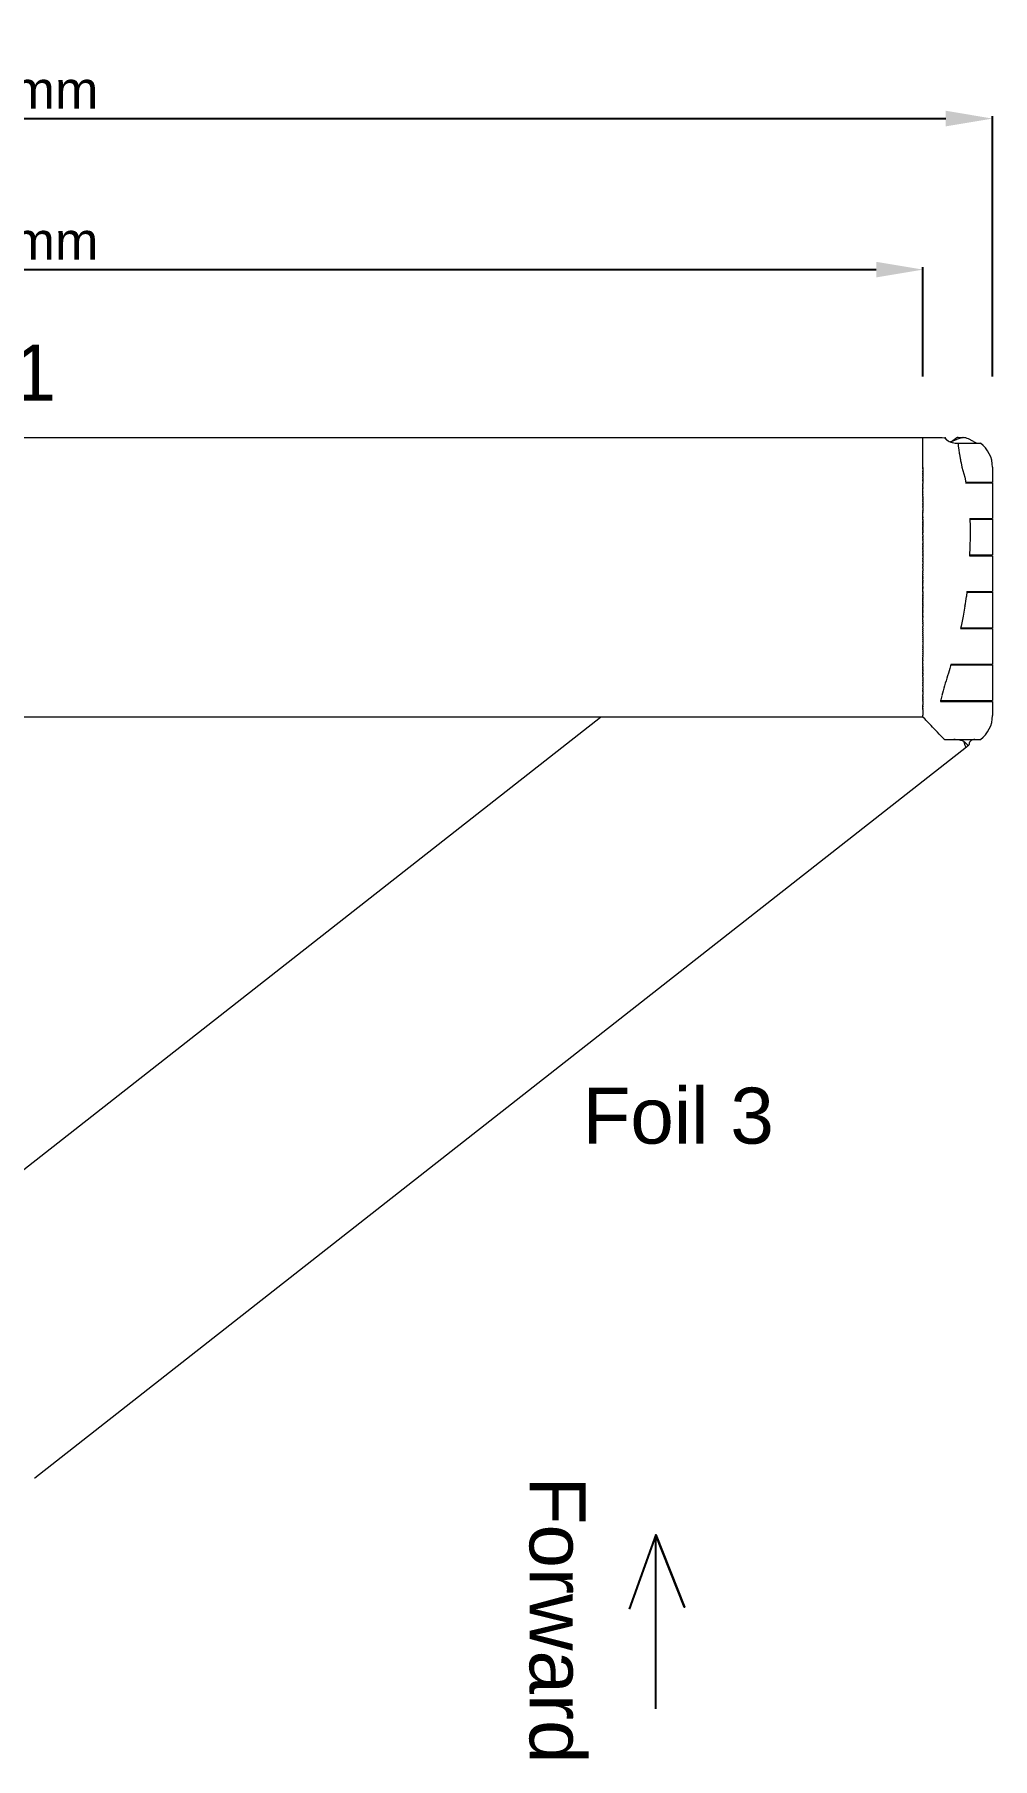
# Model space of a CAD drawing. Header units: millimetres. Extents: x 6152 to 28526, y 1087 to 12861.
# Drawn here: x 10434 to 10947, y 10401 to 11324 of the extents above; entities that cross this region are included whole.
import ezdxf

# ---------------------------------------------------------------- set-up
doc = ezdxf.new("R2010")
doc.units = ezdxf.units.MM
doc.header["$LTSCALE"] = 0.05
doc.layers.add('Cotation', color=8, linetype='Continuous', lineweight=9)
doc.layers.add('OF1', color=7, linetype='Continuous', lineweight=15)
doc.layers.add('Text', color=8, linetype='Continuous')
doc.styles.get("Standard").update_dxf_attribs({"font": 'arial.ttf'})
doc.dimstyles.new('ISO-25', dxfattribs={"dimtxt": 2.5, "dimasz": 2.5, "dimexe": 1.25, "dimexo": 0.625, "dimtad": 1, "dimtxsty": 'Standard', "dimcen": 2.5, "dimadec": 0, "dimazin": 0, "dimtfac": 1, "dimtmove": 0, "dimatfit": 3, "dimfxl": 1, "dimarcsym": 0})

# ---------------------------------------------------------------- blocks, each defined once
blk = doc.blocks.new('*D3')
at = {"layer": 'Cotation', "color": 0, "lineweight": -2, "transparency": 16777216}
for p, q in [((9909.99, 11141.07), (9909.99, 11199.59)), ((9934.99, 11198.34), (10884.57, 11198.34)), ((10909.57, 11141.07), (10909.57, 11199.59))]:
    blk.add_line(p, q, dxfattribs=at)
at = {"layer": 'Cotation', "color": 0, "transparency": 16777216}
for points in [[(9934.99, 11202.5), (9934.99, 11194.17), (9909.99, 11198.34)], [(10884.57, 11202.5), (10884.57, 11194.17), (10909.57, 11198.34)]]:
    blk.add_solid(points, dxfattribs=at)
at = {"layer": 'Defpoints', "color": 0, "transparency": 16777216}
for p in [(10909.57, 11198.34), (9909.99, 11140.44), (10909.57, 11140.44)]:
    blk.add_point(p, dxfattribs=at)
at = {"layer": 'Cotation', "color": 0, "transparency": 16777216, "insert": (10409.78, 11213.55), "char_height": 20, "attachment_point": 5}
blk.add_mtext('1000 mm', dxfattribs=at)
blk = doc.blocks.new('*D4')
at = {"layer": 'Cotation', "color": 0, "lineweight": -2, "transparency": 16777216}
for p, q in [((9872.71, 11141.07), (9872.71, 11280.5)), ((9897.71, 11279.25), (10921.84, 11279.25)), ((10946.84, 11141.07), (10946.84, 11280.5))]:
    blk.add_line(p, q, dxfattribs=at)
at = {"layer": 'Cotation', "color": 0, "transparency": 16777216}
for points in [[(9897.71, 11283.42), (9897.71, 11275.08), (9872.71, 11279.25)], [(10921.84, 11283.42), (10921.84, 11275.08), (10946.84, 11279.25)]]:
    blk.add_solid(points, dxfattribs=at)
at = {"layer": 'Defpoints', "color": 0, "transparency": 16777216}
for p in [(10946.84, 11279.25), (9872.71, 11140.44), (10946.84, 11140.44)]:
    blk.add_point(p, dxfattribs=at)
at = {"layer": 'Cotation', "color": 0, "transparency": 16777216, "insert": (10409.78, 11294.46), "char_height": 20, "attachment_point": 5}
blk.add_mtext('1074 mm', dxfattribs=at)

msp = doc.modelspace()

# ---------------------------------------------------------------- linework, layer by layer
at = {"layer": 'OF1'}
for p, q in [((9909.99, 11108.48), (10909.57, 11108.48)), ((10909.57, 11108.47), (10909.57, 11108.48)), ((10909.57, 11108.46), (10909.57, 11108.47)), ((10909.57, 11108.44), (10909.57, 11108.46)), ((10909.57, 11108.42), (10909.57, 11108.44)), ((10909.57, 11108.44), (10909.57, 11108.44)), ((10909.57, 11108.41), (10909.57, 11108.42)), ((10909.57, 11108.42), (10909.57, 11108.42)), ((10909.57, 11108.4), (10909.57, 11108.41)), ((10909.57, 11108.35), (10909.57, 11108.4)), ((10909.57, 11108.33), (10909.57, 11108.35)), ((10909.57, 11108.35), (10909.57, 11108.35)), ((10909.57, 11108.33), (10909.57, 11108.33)), ((10909.57, 11108.3), (10909.57, 11108.33)), ((10909.57, 11108.3), (10909.57, 11108.3)), ((10909.57, 11108.26), (10909.57, 11108.3)), ((10909.57, 11108.23), (10909.57, 11108.26)), ((10909.57, 11108.2), (10909.57, 11108.23)), ((10909.57, 11108.19), (10909.57, 11108.2)), ((10909.57, 11108.17), (10909.57, 11108.19)), ((10909.57, 11108.12), (10909.57, 11108.17)), ((10909.57, 11107.95), (10909.57, 11108.12)), ((10909.57, 11108.12), (10909.57, 11108.12)), ((10909.57, 11107.94), (10909.57, 11107.95)), ((10909.57, 11107.88), (10909.57, 11107.94)), ((10909.57, 11107.81), (10909.57, 11107.88)), ((10909.57, 11107.79), (10909.57, 11107.81)), ((10909.57, 11107.74), (10909.57, 11107.79)), ((10909.57, 11107.67), (10909.57, 11107.74)), ((10909.57, 11107.62), (10909.57, 11107.67)), ((10909.57, 11107.6), (10909.57, 11107.62)), ((10909.57, 11107.57), (10909.57, 11107.6)), ((10909.57, 11107.56), (10909.57, 11107.57)), ((10909.57, 11107.42), (10909.57, 11107.56)), ((10909.57, 11106.96), (10909.57, 11107.42)), ((10909.57, 11106.89), (10909.57, 11106.96)), ((10909.57, 11106.82), (10909.57, 11106.89)), ((10909.57, 11106.78), (10909.57, 11106.82)), ((10909.57, 11106.67), (10909.57, 11106.78)), ((10909.57, 11106.64), (10909.57, 11106.67)), ((10909.57, 11106.61), (10909.57, 11106.64)), ((10909.57, 11106.58), (10909.57, 11106.61)), ((10909.57, 11106.49), (10909.57, 11106.58)), ((10909.57, 11106.4), (10909.57, 11106.49)), ((10909.57, 11106.34), (10909.57, 11106.4)), ((10909.57, 11106.32), (10909.57, 11106.34)), ((10909.57, 11106.23), (10909.57, 11106.32)), ((10909.57, 11106.14), (10909.57, 11106.23)), ((10909.57, 11106.06), (10909.57, 11106.14)), ((10909.57, 11106.05), (10909.57, 11106.06)), ((10909.57, 11105.97), (10909.57, 11106.05)), ((10909.57, 11105.88), (10909.57, 11105.97)), ((10909.57, 11105.79), (10909.57, 11105.88)), ((10909.57, 11105.78), (10909.57, 11105.79)), ((10909.57, 11105.61), (10909.57, 11105.78)), ((10909.57, 11105.42), (10909.57, 11105.61)), ((10909.57, 11105.33), (10909.57, 11105.42)), ((10909.57, 11105.31), (10909.57, 11105.33)), ((10909.57, 11105.04), (10909.57, 11105.31)), ((10909.57, 11104.9), (10909.57, 11105.04)), ((10909.57, 11104.86), (10909.57, 11104.9)), ((10909.57, 11104.75), (10909.57, 11104.86)), ((10909.57, 11104.7), (10909.57, 11104.75)), ((10909.57, 11104.62), (10909.57, 11104.7)), ((10909.57, 11104.57), (10909.57, 11104.62)), ((10909.57, 11104.49), (10909.57, 11104.57)), ((10909.57, 11104.3), (10909.57, 11104.49)), ((10909.57, 11104.24), (10909.57, 11104.3)), ((10909.57, 11104.15), (10909.57, 11104.24)), ((10909.57, 11104.1), (10909.57, 11104.15)), ((10909.57, 11104), (10909.57, 11104.1)), ((10909.57, 11103.94), (10909.57, 11104)), ((10909.57, 11103.85), (10909.57, 11103.94)), ((10909.57, 11103.78), (10909.57, 11103.85)), ((10909.57, 11103.69), (10909.57, 11103.78)), ((10909.57, 11103.63), (10909.57, 11103.69)), ((10909.57, 11103.53), (10909.57, 11103.63)), ((10909.57, 11103.48), (10909.57, 11103.53)), ((10909.57, 11103.31), (10909.57, 11103.48)), ((10909.57, 11103.23), (10909.57, 11103.31)), ((10909.57, 11103.08), (10909.57, 11103.23)), ((10909.57, 11103.03), (10909.57, 11103.08)), ((10909.57, 11102.82), (10909.57, 11103.03)), ((10909.57, 11102.8), (10909.57, 11102.82)), ((10909.57, 11102.6), (10909.57, 11102.8)), ((10909.57, 11102.53), (10909.57, 11102.6)), ((10909.57, 11102.07), (10909.57, 11102.53)), ((10909.57, 11102.07), (10909.57, 11102.07)), ((10909.57, 11101.79), (10909.57, 11102.07)), ((10909.57, 11101.61), (10909.57, 11101.79)), ((10909.57, 11101.47), (10909.57, 11101.61)), ((10909.57, 11101.24), (10909.57, 11101.47)), ((10909.57, 11101.14), (10909.57, 11101.24)), ((10909.57, 11100.87), (10909.57, 11101.14)), ((10909.57, 11100.79), (10909.57, 11100.87)), ((10909.57, 11100.51), (10909.57, 11100.79)), ((10909.57, 11100.79), (10909.57, 11100.79)), ((10909.57, 11100.41), (10909.57, 11100.51)), ((10909.57, 11100.15), (10909.57, 11100.41)), ((10922.09, 11107.57), (10921.58, 11108.15)), ((10925.03, 11106.28), (10924.4, 11106.02)), ((10924.95, 11106.25), (10926.95, 11107.82)), ((10925.66, 11106.56), (10925.76, 11106.66)), ((10925.76, 11106.66), (10927.5, 11107.31)), ((10925.76, 11106.66), (10925.8, 11106.71)), ((10925.8, 11106.71), (10925.9, 11106.81)), ((10925.9, 11106.81), (10925.94, 11106.85)), ((10927.5, 11107.32), (10926.29, 11106.82)), ((10926.54, 11107.46), (10926.62, 11107.53)), ((10926.62, 11107.53), (10926.62, 11107.53)), ((10928.32, 11108.47), (10928.33, 11108.47)), ((10928.38, 11105.35), (10928.38, 11105.26)), ((10928.38, 11105.35), (10940.34, 11105.35)), ((10928.5, 11103.69), (10928.74, 11101.75)), ((10928.6, 11108.48), (10931.37, 11108.33)), ((10936.6, 11106.25), (10935.31, 11106.95)), ((10909.57, 11100.06), (10909.57, 11100.15)), ((10909.57, 11099.47), (10909.57, 11100.06)), ((10909.57, 11099.34), (10909.57, 11099.47)), ((10909.57, 11099.31), (10909.57, 11099.34)), ((10909.57, 11098.98), (10909.57, 11099.31)), ((10909.57, 11098.87), (10909.57, 11098.98)), ((10909.57, 11098.63), (10909.57, 11098.87)), ((10909.57, 11098.52), (10909.57, 11098.63)), ((10909.57, 11098.17), (10909.57, 11098.52)), ((10909.57, 11098.14), (10909.57, 11098.17)), ((10909.57, 11098.13), (10909.57, 11098.14)), ((10909.57, 11097.76), (10909.57, 11098.13)), ((10909.57, 11097.66), (10909.57, 11097.76)), ((10909.57, 11097.34), (10909.57, 11097.66)), ((10909.57, 11097.23), (10909.57, 11097.34)), ((10909.57, 11096.99), (10909.57, 11097.23)), ((10909.57, 11096.81), (10909.57, 11096.99)), ((10909.57, 11096.76), (10909.57, 11096.81)), ((10909.57, 11096.4), (10909.57, 11096.76)), ((10909.57, 11096.34), (10909.57, 11096.4)), ((10909.57, 11096.01), (10909.57, 11096.34)), ((10909.57, 11095.92), (10909.57, 11096.01)), ((10909.57, 11095.4), (10909.57, 11095.92)), ((10909.57, 11095.37), (10909.57, 11095.4)), ((10909.57, 11095.34), (10909.57, 11095.37)), ((10909.57, 11095.01), (10909.57, 11095.34)), ((10909.57, 11094.99), (10909.57, 11095.01)), ((10909.57, 11094.7), (10909.57, 11094.99)), ((10909.57, 11094.65), (10909.57, 11094.7)), ((10909.57, 11094.35), (10909.57, 11094.65)), ((10909.57, 11094.28), (10909.57, 11094.35)), ((10909.57, 11093.94), (10909.57, 11094.28)), ((10909.57, 11093.91), (10909.57, 11093.94)), ((10909.57, 11093.94), (10909.57, 11093.94)), ((10909.57, 11093.71), (10909.57, 11093.91)), ((10909.57, 11093.6), (10909.57, 11093.71)), ((10909.57, 11093.42), (10909.57, 11093.6)), ((10909.57, 11093.33), (10909.57, 11093.42)), ((10909.57, 11093.1), (10909.57, 11093.33)), ((10909.57, 11092.48), (10909.57, 11093.1)), ((10909.57, 11092.39), (10909.57, 11092.48)), ((10909.57, 11092.39), (10909.57, 11092.17)), ((10909.57, 11092.02), (10909.57, 11092.17)), ((10909.57, 11092.02), (10909.57, 11091.84)), ((10909.57, 11091.69), (10909.57, 11091.84)), ((10909.57, 11091.69), (10909.57, 11091.5)), ((10909.57, 11091.37), (10909.57, 11091.5)), ((10909.57, 11091.37), (10909.57, 11091.15)), ((10909.57, 11091.09), (10909.57, 11091.15)), ((10909.57, 11091.09), (10909.57, 11090.79)), ((10929.09, 11099.52), (10929.51, 11097.14)), ((10929.99, 11094.75), (10930.5, 11092.48)), ((10930.5, 11092.48), (10932, 11087.16)), ((10946.84, 11092.48), (10946.84, 11084.48)), ((10909.57, 11090.75), (10909.57, 11090.79)), ((10909.57, 11090.75), (10909.57, 11090.53)), ((10909.57, 11090.41), (10909.57, 11090.53)), ((10909.57, 11090.41), (10909.57, 11090.12)), ((10909.57, 11090.07), (10909.57, 11090.12)), ((10909.57, 11090.07), (10909.57, 11089.75)), ((10909.57, 11089.72), (10909.57, 11089.75)), ((10909.57, 11089.72), (10909.57, 11089.5)), ((10909.57, 11089.38), (10909.57, 11089.5)), ((10909.57, 11089.38), (10909.57, 11089.13)), ((10909.57, 11089.03), (10909.57, 11089.13)), ((10909.57, 11089.03), (10909.57, 11088.73)), ((10909.57, 11088.64), (10909.57, 11088.73)), ((10909.57, 11088.64), (10909.57, 11088.47)), ((10909.57, 11088.33), (10909.57, 11088.47)), ((10909.57, 11088.33), (10909.57, 11088.15)), ((10909.57, 11087.98), (10909.57, 11088.15)), ((10909.57, 11087.98), (10909.57, 11087.68)), ((10909.57, 11087.61), (10909.57, 11087.68)), ((10909.57, 11087.61), (10909.57, 11087.4)), ((10909.57, 11087.23), (10909.57, 11087.4)), ((10909.57, 11087.23), (10909.57, 11087.16)), ((10909.57, 11086.93), (10909.57, 11087.16)), ((10909.57, 11086.93), (10909.57, 11086.76)), ((10909.57, 11086.58), (10909.57, 11086.76)), ((10909.57, 11086.58), (10909.57, 11086.35)), ((10909.57, 11086.22), (10909.57, 11086.35)), ((10909.57, 11086.22), (10909.57, 11085.98)), ((10909.57, 11085.79), (10909.57, 11085.98)), ((10909.57, 11085.79), (10909.57, 11085.62)), ((10909.57, 11085.35), (10909.57, 11085.62)), ((10909.57, 11085.35), (10909.57, 11085.24)), ((10909.57, 11085.04), (10909.57, 11085.24)), ((10909.57, 11085.04), (10909.57, 11084.82)), ((10909.57, 11084.8), (10909.57, 11084.82)), ((10909.57, 11084.8), (10909.57, 11084.47)), ((10909.57, 11084.45), (10909.57, 11084.47)), ((10909.57, 11084.45), (10909.57, 11084.08)), ((10909.57, 11084.08), (10909.57, 11083.85)), ((10909.57, 11083.61), (10909.57, 11083.85)), ((10909.57, 11083.61), (10909.57, 11083.55)), ((10909.57, 11083.01), (10909.57, 11083.55)), ((10909.57, 11083.01), (10909.57, 11082.85)), ((10909.57, 11082.6), (10909.57, 11082.85)), ((10909.57, 11082.6), (10909.57, 11082.47)), ((10909.57, 11081.94), (10909.57, 11082.47)), ((10909.57, 11081.94), (10909.57, 11081.84)), ((10909.57, 11081.84), (10909.57, 11081.71)), ((10932, 11087.16), (10932.58, 11084.08)), ((10932.39, 11084.48), (10946.84, 11084.48)), ((10932.42, 11084.08), (10932.58, 11084.08)), ((10932.58, 11084.08), (10946.84, 11084.08)), ((10936.19, 11084.48), (10936.19, 11084.08)), ((10945.27, 11084.08), (10945.26, 11084.48)), ((10946.84, 11084.08), (10946.84, 11064.98)), ((10909.57, 11081.18), (10909.57, 11081.71)), ((10909.57, 11081.18), (10909.57, 11081.06)), ((10909.57, 11080.51), (10909.57, 11081.06)), ((10909.57, 11080.51), (10909.57, 11080.51)), ((10909.57, 11079.87), (10909.57, 11080.51)), ((10909.57, 11079.87), (10909.57, 11079.85)), ((10909.57, 11079.24), (10909.57, 11079.85)), ((10909.57, 11079.24), (10909.57, 11079.16)), ((10909.57, 11078.67), (10909.57, 11079.16)), ((10909.57, 11078.67), (10909.57, 11078.52)), ((10909.57, 11077.94), (10909.57, 11078.52)), ((10909.57, 11077.94), (10909.57, 11077.69)), ((10909.57, 11077.19), (10909.57, 11077.69)), ((10909.57, 11077.19), (10909.57, 11077.17)), ((10909.57, 11076.76), (10909.57, 11077.17)), ((10909.57, 11076.76), (10909.57, 11076.52)), ((10909.57, 11076.52), (10909.57, 11076.31)), ((10909.57, 11076.11), (10909.57, 11076.31)), ((10909.57, 11076.11), (10909.57, 11075.62)), ((10909.57, 11075.38), (10909.57, 11075.62)), ((10909.57, 11075.38), (10909.57, 11075.1)), ((10909.57, 11074.61), (10909.57, 11075.1)), ((10909.57, 11074.61), (10909.57, 11074.13)), ((10909.57, 11073.92), (10909.57, 11074.13)), ((10909.57, 11073.92), (10909.57, 11073.19)), ((10909.57, 11073.11), (10909.57, 11073.19)), ((10909.57, 11073.11), (10909.57, 11072.53)), ((10909.57, 11072.28), (10909.57, 11072.53)), ((10909.57, 11072.28), (10909.57, 11071.86)), ((10909.57, 11071.63), (10909.57, 11071.86)), ((10909.57, 11071.63), (10909.57, 11071.2)), ((10909.57, 11070.98), (10909.57, 11071.2)), ((10909.57, 11070.98), (10909.57, 11069.55)), ((10909.57, 11069.37), (10909.57, 11069.55)), ((10909.57, 11069.37), (10909.57, 11068.79)), ((10909.57, 11068.64), (10909.57, 11068.79)), ((10909.57, 11068.64), (10909.57, 11068.54)), ((10909.57, 11068.15), (10909.57, 11068.54)), ((10909.57, 11068.15), (10909.57, 11068.01)), ((10909.57, 11067.52), (10909.57, 11068.01)), ((10909.57, 11067.52), (10909.57, 11067.49)), ((10909.57, 11067.06), (10909.57, 11067.49)), ((10909.57, 11067.06), (10909.57, 11066.9)), ((10909.57, 11066.49), (10909.57, 11066.9)), ((10909.57, 11066.49), (10909.57, 11066.41)), ((10909.57, 11065.96), (10909.57, 11066.41)), ((10909.57, 11065.96), (10909.57, 11065.88)), ((10909.57, 11065.88), (10909.57, 11065.77)), ((10909.57, 11065.48), (10909.57, 11065.77)), ((10909.57, 11065.48), (10909.57, 11065.36)), ((10909.57, 11065.07), (10909.57, 11065.36)), ((10909.57, 11065.07), (10909.57, 11064.98)), ((10909.57, 11064.98), (10909.57, 11064.94)), ((10909.57, 11064.62), (10909.57, 11064.94)), ((10909.57, 11064.62), (10909.57, 11064.51)), ((10909.57, 11064.05), (10909.57, 11064.51)), ((10909.57, 11064.05), (10909.57, 11063.58)), ((10909.57, 11063.45), (10909.57, 11063.58)), ((10909.57, 11063.45), (10909.57, 11063.12)), ((10934.64, 11064.98), (10946.84, 11064.98)), ((10934.64, 11064.98), (10934.8, 11060.56)), ((10934.66, 11064.58), (10946.84, 11064.58)), ((10936.19, 11064.98), (10936.19, 11064.58)), ((10945.29, 11064.58), (10945.3, 11064.98)), ((10946.84, 11064.58), (10946.84, 11045.48)), ((10909.57, 11062.96), (10909.57, 11063.12)), ((10909.57, 11062.96), (10909.57, 11062.63)), ((10909.57, 11062.45), (10909.57, 11062.63)), ((10909.57, 11062.45), (10909.57, 11062.19)), ((10909.57, 11061.99), (10909.57, 11062.19)), ((10909.57, 11061.99), (10909.57, 11061.74)), ((10909.57, 11061.54), (10909.57, 11061.74)), ((10909.57, 11061.54), (10909.57, 11061.27)), ((10909.57, 11061.09), (10909.57, 11061.27)), ((10909.57, 11061.09), (10909.57, 11060.73)), ((10909.57, 11060.6), (10909.57, 11060.73)), ((10909.57, 11060.6), (10909.57, 11060.56)), ((10909.57, 11060.56), (10909.57, 11060.43)), ((10909.57, 11060.06), (10909.57, 11060.43)), ((10909.57, 11060.06), (10909.57, 11059.86)), ((10909.57, 11059.51), (10909.57, 11059.86)), ((10909.57, 11059.51), (10909.57, 11059.38)), ((10909.57, 11058.98), (10909.57, 11059.38)), ((10909.57, 11058.98), (10909.57, 11058.81)), ((10909.57, 11058.57), (10909.57, 11058.81)), ((10909.57, 11058.57), (10909.57, 11058.3)), ((10909.57, 11058.03), (10909.57, 11058.3)), ((10909.57, 11058.03), (10909.57, 11057.77)), ((10909.57, 11057.5), (10909.57, 11057.77)), ((10909.57, 11057.5), (10909.57, 11057.26)), ((10909.57, 11056.86), (10909.57, 11057.26)), ((10909.57, 11056.86), (10909.57, 11056.72)), ((10909.57, 11056.22), (10909.57, 11056.72)), ((10909.57, 11056.22), (10909.57, 11055.53)), ((10909.57, 11055.4), (10909.57, 11055.53)), ((10909.57, 11055.4), (10909.57, 11055.24)), ((10909.57, 11055.24), (10909.57, 11054.97)), ((10909.57, 11054.71), (10909.57, 11054.97)), ((10909.57, 11054.71), (10909.57, 11054.24)), ((10909.57, 11053.99), (10909.57, 11054.24)), ((10934.82, 11055.24), (10934.73, 11049.92)), ((10934.8, 11060.56), (10934.82, 11055.24)), ((10909.57, 11053.99), (10909.57, 11053.51)), ((10909.57, 11053.27), (10909.57, 11053.51)), ((10909.57, 11053.27), (10909.57, 11052.57)), ((10909.57, 11052.46), (10909.57, 11052.57)), ((10909.57, 11052.46), (10909.57, 11051.84)), ((10909.57, 11051.62), (10909.57, 11051.84)), ((10909.57, 11051.62), (10909.57, 11051.21)), ((10909.57, 11050.9), (10909.57, 11051.21)), ((10909.57, 11050.9), (10909.57, 11050.46)), ((10909.57, 11050.17), (10909.57, 11050.46)), ((10909.57, 11050.17), (10909.57, 11049.92)), ((10909.57, 11049.92), (10909.57, 11049.78)), ((10909.57, 11049.52), (10909.57, 11049.78)), ((10909.57, 11049.52), (10909.57, 11049.07)), ((10909.57, 11048.83), (10909.57, 11049.07)), ((10909.57, 11048.83), (10909.57, 11048.34)), ((10909.57, 11048.14), (10909.57, 11048.34)), ((10909.57, 11048.14), (10909.57, 11047.48)), ((10909.57, 11047.26), (10909.57, 11047.48)), ((10909.57, 11047.26), (10909.57, 11046.79)), ((10909.57, 11046.37), (10909.57, 11046.79)), ((10909.57, 11046.37), (10909.57, 11046)), ((10909.57, 11045.68), (10909.57, 11046)), ((10909.57, 11045.68), (10909.57, 11045.27)), ((10909.57, 11045.09), (10909.57, 11045.27)), ((10909.57, 11045.09), (10909.57, 11045.08)), ((10909.57, 11045.08), (10909.57, 11044.6)), ((10934.73, 11049.92), (10934.56, 11045.08)), ((10934.56, 11045.08), (10946.84, 11045.08)), ((10934.57, 11045.48), (10946.84, 11045.48)), ((10936.19, 11045.48), (10936.19, 11045.08)), ((10946.84, 11045.08), (10946.84, 11025.98)), ((10909.57, 11044.6), (10909.57, 11043.75)), ((10909.57, 11043.44), (10909.57, 11043.75)), ((10909.57, 11043.44), (10909.57, 11042.95)), ((10909.57, 11042.57), (10909.57, 11042.95)), ((10909.57, 11042.57), (10909.57, 11042.16)), ((10909.57, 11041.94), (10909.57, 11042.16)), ((10909.57, 11041.94), (10909.57, 11041.36)), ((10909.57, 11041.25), (10909.57, 11041.36)), ((10909.57, 11041.25), (10909.57, 11040.56)), ((10909.57, 11040.15), (10909.57, 11040.56)), ((10909.57, 11040.15), (10909.57, 11039.77)), ((10909.57, 11039.48), (10909.57, 11039.77)), ((10909.57, 11039.48), (10909.57, 11039.28)), ((10909.57, 11039.28), (10909.57, 11038.97)), ((10909.57, 11038.18), (10909.57, 11038.97)), ((10909.57, 11038.18), (10909.57, 11037.07)), ((10909.57, 11036.42), (10909.57, 11037.07)), ((10909.57, 11036.42), (10909.57, 11036.02)), ((10909.57, 11035.14), (10909.57, 11036.02)), ((10909.57, 11035.14), (10909.57, 11034.86)), ((10909.57, 11034.03), (10909.57, 11034.86)), ((10909.57, 11034.03), (10909.57, 11033.96)), ((10909.57, 11033.96), (10909.57, 11033.76)), ((10909.57, 11033.44), (10909.57, 11033.76)), ((10909.57, 11033.44), (10909.57, 11033.2)), ((10909.57, 11032.81), (10909.57, 11033.2)), ((10909.57, 11032.81), (10909.57, 11032.65)), ((10909.57, 11032.23), (10909.57, 11032.65)), ((10909.57, 11032.23), (10909.57, 11032.1)), ((10909.57, 11031.9), (10909.57, 11032.1)), ((10909.57, 11031.9), (10909.57, 11031.55)), ((10909.57, 11031.3), (10909.57, 11031.55)), ((10909.57, 11031.3), (10909.57, 11031.03)), ((10909.57, 11030.76), (10909.57, 11031.03)), ((10909.57, 11030.76), (10909.57, 11030.5)), ((10909.57, 11030.1), (10909.57, 11030.5)), ((10909.57, 11030.1), (10909.57, 11029.92)), ((10909.57, 11028.64), (10909.57, 11029.92)), ((10909.57, 11028.64), (10909.57, 11028.31)), ((10909.57, 11028.08), (10909.57, 11028.31)), ((10909.57, 11028.08), (10909.57, 11027.8)), ((10909.57, 11027.44), (10909.57, 11027.8)), ((10909.57, 11027.44), (10909.57, 11027.3)), ((10909.57, 11026.66), (10909.57, 11027.3)), ((10909.57, 11026.66), (10909.57, 11026.64)), ((10909.57, 11025.98), (10909.57, 11026.64)), ((10909.57, 11025.98), (10909.57, 11025.67)), ((10909.57, 11025.57), (10909.57, 11025.67)), ((10909.57, 11025.57), (10909.57, 11024.59)), ((10909.57, 11024.3), (10909.57, 11024.59)), ((10909.57, 11024.3), (10909.57, 11024.04)), ((10909.57, 11023.78), (10909.57, 11024.04)), ((10909.57, 11023.78), (10909.57, 11023.59)), ((10909.57, 11023.32), (10909.57, 11023.59)), ((10909.57, 11023.32), (10909.57, 11022.95)), ((10909.57, 11022.72), (10909.57, 11022.95)), ((10909.57, 11022.72), (10909.57, 11022.37)), ((10909.57, 11022.07), (10909.57, 11022.37)), ((10909.57, 11022.07), (10909.57, 11021.82)), ((10909.57, 11021.47), (10909.57, 11021.82)), ((10909.57, 11021.47), (10909.57, 11021.27)), ((10909.57, 11020.66), (10909.57, 11021.27)), ((10909.57, 11020.66), (10909.57, 11020.65)), ((10909.57, 11020), (10909.57, 11020.65)), ((10909.57, 11020), (10909.57, 11019.66)), ((10909.57, 11019.33), (10909.57, 11019.66)), ((10909.57, 11019.33), (10909.57, 11019.06)), ((10909.57, 11018.76), (10909.57, 11019.06)), ((10909.57, 11018.76), (10909.57, 11018.5)), ((10909.57, 11018.23), (10909.57, 11018.5)), ((10909.57, 11018.23), (10909.57, 11018)), ((10909.57, 11018), (10909.57, 11017.97)), ((10909.57, 11017.33), (10909.57, 11017.97)), ((10909.57, 11017.33), (10909.57, 11017.2)), ((10909.57, 11016.67), (10909.57, 11017.2)), ((10932.09, 11018), (10931.14, 11012.68)), ((10933.16, 11025.98), (10932.87, 11023.32)), ((10933.12, 11025.58), (10946.84, 11025.58)), ((10933.16, 11025.98), (10946.84, 11025.98)), ((10936.19, 11025.98), (10936.19, 11025.58)), ((10946.84, 11025.58), (10946.84, 11006.48)), ((10909.57, 11016.67), (10909.57, 11016.46)), ((10909.57, 11016), (10909.57, 11016.46)), ((10909.57, 11016), (10909.57, 11015.75)), ((10909.57, 11015.46), (10909.57, 11015.75)), ((10909.57, 11015.46), (10909.57, 11015.2)), ((10909.57, 11014.81), (10909.57, 11015.2)), ((10909.57, 11014.81), (10909.57, 11014.67)), ((10909.57, 11014.01), (10909.57, 11014.67)), ((10909.57, 11014.01), (10909.57, 11013.97)), ((10909.57, 11013.34), (10909.57, 11013.97)), ((10909.57, 11013.34), (10909.57, 11013.19)), ((10909.57, 11012.68), (10909.57, 11013.19)), ((10909.57, 11012.68), (10909.57, 11012.52)), ((10909.57, 11012.27), (10909.57, 11012.52)), ((10909.57, 11012.27), (10909.57, 11011.94)), ((10909.57, 11010.45), (10909.57, 11011.94)), ((10909.57, 11010.45), (10909.57, 11009.96)), ((10909.57, 11009.55), (10909.57, 11009.96)), ((10909.57, 11009.55), (10909.57, 11008.87)), ((10909.57, 11008.53), (10909.57, 11008.87)), ((10909.57, 11008.53), (10909.57, 11007.36)), ((10931.14, 11012.68), (10930.03, 11007.36)), ((10909.57, 11007.36), (10909.57, 11007.1)), ((10909.57, 11006.24), (10909.57, 11007.1)), ((10909.57, 11006.24), (10909.57, 11006.08)), ((10909.57, 11006.08), (10909.57, 11005.7)), ((10909.57, 11005.22), (10909.57, 11005.7)), ((10909.57, 11005.22), (10909.57, 11004.68)), ((10909.57, 11004.18), (10909.57, 11004.68)), ((10909.57, 11004.18), (10909.57, 11003.67)), ((10909.57, 11003.11), (10909.57, 11003.67)), ((10909.57, 11003.11), (10909.57, 11002.57)), ((10909.57, 11002.14), (10909.57, 11002.57)), ((10909.57, 11002.14), (10909.57, 11002.04)), ((10909.57, 11002.04), (10909.57, 11001.25)), ((10909.57, 11001.07), (10909.57, 11001.25)), ((10909.57, 11001.07), (10909.57, 11000.26)), ((10909.57, 11000.11), (10909.57, 11000.26)), ((10909.57, 11000.11), (10909.57, 10999.15)), ((10909.57, 10999), (10909.57, 10999.15)), ((10909.57, 10999), (10909.57, 10998.08)), ((10930.03, 11007.36), (10929.73, 11006.08)), ((10929.73, 11006.08), (10946.84, 11006.08)), ((10929.83, 11006.48), (10946.84, 11006.48)), ((10936.19, 11006.48), (10936.19, 11006.08)), ((10943.21, 11006.08), (10943.22, 11006.48)), ((10946.84, 11006.08), (10946.84, 10986.98)), ((10909.57, 10998.05), (10909.57, 10998.08)), ((10909.57, 10998.05), (10909.57, 10997.04)), ((10909.57, 10996.72), (10909.57, 10997.04)), ((10909.57, 10996.72), (10909.57, 10996.02)), ((10909.57, 10995.84), (10909.57, 10996.02)), ((10909.57, 10995.84), (10909.57, 10994.95)), ((10909.57, 10994.72), (10909.57, 10994.95)), ((10909.57, 10994.72), (10909.57, 10993.93)), ((10909.57, 10993.72), (10909.57, 10993.93)), ((10909.57, 10993.72), (10909.57, 10992.86)), ((10909.57, 10992.73), (10909.57, 10992.86)), ((10909.57, 10992.73), (10909.57, 10991.82)), ((10909.57, 10991.46), (10909.57, 10991.82)), ((10909.57, 10991.46), (10909.57, 10991.4)), ((10909.57, 10991.4), (10909.57, 10990.78)), ((10909.57, 10989.88), (10909.57, 10990.78)), ((10909.57, 10989.88), (10909.57, 10989.64)), ((10909.57, 10989.19), (10909.57, 10989.64)), ((10909.57, 10989.19), (10909.57, 10988.75)), ((10909.57, 10987.96), (10909.57, 10988.75)), ((10909.57, 10987.96), (10909.57, 10987.8)), ((10909.57, 10987.09), (10909.57, 10987.8)), ((10909.57, 10987.09), (10909.57, 10986.98)), ((10909.57, 10986.98), (10909.57, 10986.85)), ((10909.57, 10986.15), (10909.57, 10986.85)), ((10909.57, 10986.15), (10909.57, 10986.08)), ((10909.57, 10986.08), (10909.57, 10986.07)), ((10909.57, 10985.77), (10909.57, 10986.07)), ((10909.57, 10985.77), (10909.57, 10985.4)), ((10909.57, 10985.05), (10909.57, 10985.4)), ((10909.57, 10985.05), (10909.57, 10984.72)), ((10909.57, 10984.4), (10909.57, 10984.72)), ((10909.57, 10984.4), (10909.57, 10984.05)), ((10909.57, 10983.72), (10909.57, 10984.05)), ((10909.57, 10983.72), (10909.57, 10983.39)), ((10909.57, 10983.14), (10909.57, 10983.39)), ((10909.57, 10983.14), (10909.57, 10982.69)), ((10909.57, 10982.09), (10909.57, 10982.69)), ((10909.57, 10982.09), (10909.57, 10982.02)), ((10909.57, 10981.8), (10909.57, 10982.02)), ((10909.57, 10981.8), (10909.57, 10981.36)), ((10909.57, 10980.87), (10909.57, 10981.36)), ((10909.57, 10980.87), (10909.57, 10980.76)), ((10909.57, 10980.76), (10909.57, 10980.69)), ((10909.57, 10980.09), (10909.57, 10980.69)), ((10924.66, 10986.98), (10924.4, 10986.08)), ((10924.55, 10986.58), (10946.84, 10986.58)), ((10924.66, 10986.98), (10946.84, 10986.98)), ((10925.49, 10986.98), (10925.49, 10986.58)), ((10936.19, 10986.98), (10936.19, 10986.58)), ((10943.08, 10986.58), (10943.07, 10986.98)), ((10946.84, 10986.58), (10946.84, 10967.48)), ((10909.57, 10980.09), (10909.57, 10979.16)), ((10909.57, 10979.02), (10909.57, 10979.16)), ((10909.57, 10979.02), (10909.57, 10978.29)), ((10909.57, 10978.1), (10909.57, 10978.29)), ((10909.57, 10978.1), (10909.57, 10977.43)), ((10909.57, 10977.16), (10909.57, 10977.43)), ((10909.57, 10977.16), (10909.57, 10976.57)), ((10909.57, 10976.23), (10909.57, 10976.57)), ((10909.57, 10976.23), (10909.57, 10975.71)), ((10909.57, 10975.44), (10909.57, 10975.71)), ((10909.57, 10975.44), (10909.57, 10974.86)), ((10909.57, 10974.77), (10909.57, 10974.86)), ((10909.57, 10974.77), (10909.57, 10974)), ((10909.57, 10973.54), (10909.57, 10974)), ((10909.57, 10973.54), (10909.57, 10973.15)), ((10909.57, 10972.77), (10909.57, 10973.15)), ((10909.57, 10972.77), (10909.57, 10972.3)), ((10909.57, 10972.11), (10909.57, 10972.3)), ((10909.57, 10972.11), (10909.57, 10970.62)), ((10909.57, 10970.12), (10909.57, 10970.62)), ((10909.57, 10970.12), (10909.57, 10970.12)), ((10909.57, 10970.12), (10909.57, 10969.76)), ((10909.57, 10969.36), (10909.57, 10969.76)), ((10909.57, 10969.36), (10909.57, 10968.92)), ((10909.57, 10968.64), (10909.57, 10968.92)), ((10909.57, 10968.64), (10909.57, 10968.14)), ((10909.57, 10967.84), (10909.57, 10968.14)), ((10909.57, 10967.84), (10909.57, 10967.46)), ((10909.57, 10967.15), (10909.57, 10967.46)), ((10909.57, 10967.15), (10909.57, 10967.08)), ((10909.57, 10967.08), (10909.57, 10965.16)), ((10909.57, 10964.67), (10909.57, 10965.16)), ((10909.57, 10964.67), (10909.57, 10964.53)), ((10909.57, 10964.23), (10909.57, 10964.53)), ((10909.57, 10964.23), (10909.57, 10964.06)), ((10909.57, 10963.67), (10909.57, 10964.06)), ((10909.57, 10963.67), (10909.57, 10963.59)), ((10909.57, 10963.18), (10909.57, 10963.59)), ((10909.57, 10963.18), (10909.57, 10963.11)), ((10909.57, 10962.64), (10909.57, 10963.11)), ((10909.57, 10962.64), (10909.57, 10959.6)), ((10918.89, 10967.48), (10946.84, 10967.48)), ((10918.92, 10967.08), (10946.84, 10967.08)), ((10925.49, 10967.48), (10925.49, 10967.08)), ((10936.19, 10967.48), (10936.19, 10967.08)), ((10943.54, 10967.08), (10943.52, 10967.48)), ((10946.84, 10967.08), (10946.84, 10959.48)), ((10909.57, 10958.64), (9909.99, 10958.64)), ((10428.15, 10716.38), (10736.85, 10958.64)), ((10909.57, 10959.57), (10909.57, 10959.6)), ((10909.57, 10959.57), (10909.57, 10959.48)), ((10909.57, 10959.4), (10909.57, 10959.48)), ((10909.57, 10959.32), (10909.57, 10959.4)), ((10909.57, 10959.32), (10909.57, 10959.32)), ((10909.57, 10959.3), (10909.57, 10959.32)), ((10909.57, 10959.24), (10909.57, 10959.3)), ((10909.57, 10959.22), (10909.57, 10959.24)), ((10909.57, 10959.21), (10909.57, 10959.22)), ((10909.57, 10959.16), (10909.57, 10959.21)), ((10909.57, 10959.13), (10909.57, 10959.16)), ((10909.57, 10959.12), (10909.57, 10959.13)), ((10909.57, 10959.09), (10909.57, 10959.12)), ((10909.57, 10959.05), (10909.57, 10959.09)), ((10909.57, 10959.03), (10909.57, 10959.05)), ((10909.57, 10959.01), (10909.57, 10959.03)), ((10909.57, 10958.98), (10909.57, 10959.01)), ((10909.57, 10958.94), (10909.57, 10958.98)), ((10909.57, 10958.93), (10909.57, 10958.94)), ((10909.57, 10958.94), (10909.57, 10958.94)), ((10909.57, 10958.9), (10909.57, 10958.93)), ((10909.57, 10958.87), (10909.57, 10958.9)), ((10909.57, 10958.82), (10909.57, 10958.87)), ((10909.57, 10958.8), (10909.57, 10958.82)), ((10909.57, 10958.78), (10909.57, 10958.8)), ((10909.57, 10958.77), (10909.57, 10958.78)), ((10909.57, 10958.75), (10909.57, 10958.77)), ((10909.57, 10958.74), (10909.57, 10958.75)), ((10909.57, 10958.73), (10909.57, 10958.74)), ((10909.57, 10958.7), (10909.57, 10958.73)), ((10909.57, 10958.73), (10909.57, 10958.73)), ((10909.57, 10958.69), (10909.57, 10958.7)), ((10909.57, 10958.68), (10909.57, 10958.69)), ((10909.57, 10958.67), (10909.57, 10958.68)), ((10909.57, 10958.64), (10909.57, 10958.67)), ((10909.57, 10958.64), (10909.57, 10958.64)), ((10909.59, 10958.61), (10909.57, 10958.64)), ((10910.23, 10957.99), (10909.59, 10958.61)), ((10912.43, 10955.72), (10911.2, 10957.01)), ((10921.34, 10946.61), (10940.34, 10946.61)), ((10930.77, 10945.89), (10929.93, 10946.16)), ((10930.84, 10945.86), (10930.77, 10945.89)), ((10931.41, 10945.59), (10930.84, 10945.86)), ((10931.41, 10945.51), (10931.38, 10945.6)), ((10932.07, 10943.52), (10932.06, 10943.54)), ((10932.52, 10944.73), (10932.36, 10944.9)), ((10933.33, 10943.7), (10933.33, 10943.71)), ((10933.65, 10943.48), (10933.33, 10943.7)), ((10934.27, 10943.93), (10934.16, 10943.7)), ((10934.29, 10944.08), (10934.27, 10943.93)), ((10934.82, 10945.64), (10934.58, 10945.25)), ((10932.87, 10942.54), (10433.99, 10551.03)), ((10932.73, 10942.48), (10932.7, 10942.48)), ((10932.74, 10942.48), (10932.73, 10942.48)), ((10433.8, 10550.97), (10433.79, 10550.97)), ((10433.8, 10550.97), (10433.82, 10550.97)), ((10433.85, 10550.97), (10433.82, 10550.97)), ((10433.87, 10550.98), (10433.85, 10550.97)), ((10433.85, 10550.97), (10433.85, 10550.97)), ((10433.87, 10550.98), (10433.88, 10550.98)), ((10433.89, 10550.98), (10433.88, 10550.98)), ((10433.89, 10550.98), (10433.91, 10550.99)), ((10433.93, 10551), (10433.91, 10550.99))]:
    msp.add_line(p, q, dxfattribs=at)
for centre, radius, start, end in [((10936.47, 12467.51), 1359.29, 268.86594, 269.36328), ((10921.67, 11108.22), 0.326, 167.00404, 206.74335), ((10922.75, 11108.64), 1.48, 202.50594, 218.84991), ((10924.2, 11109.89), 3.4, 219.89788, 229.87643), ((10926.04, 11112.26), 6.39, 230.90329, 238.22036), ((10929.67, 11114.36), 10.18, 221.8507, 228.00303), ((10927.41, 11114.74), 9.23, 239.15139, 246.24639), ((10927.69, 11112.13), 7.2, 227.8428, 230.3897), ((10928.24, 11116.94), 11.57, 246.87057, 255.38848), ((10962.26, 11020.73), 93.3, 112.67677, 113.51787), ((10928.39, 11117.7), 12.34, 255.58915, 269.95785), ((10944.3, 11089.17), 25.49, 136.99759, 137.02718), ((10944.72, 11088.77), 26.07, 135.19301, 136.0866), ((10936.56, 11096.93), 14.53, 133.57438, 135.33149), ((10930.01, 11103.96), 4.92, 122.57843, 133.53359), ((10928.94, 11105.56), 3, 117.04383, 121.79293), ((10935.71, 11087.21), 21.72, 108.90699, 112.22775), ((10928.73, 11105.97), 2.54, 109.68162, 117.07172), ((10928.57, 11106.46), 2.02, 96.92763, 109.85873), ((10928.52, 11106.79), 1.69, 91.43397, 96.47253), ((10997.54, 11109.5), 69.28, 183.50756, 184.81153), ((10933.67, 11094.11), 14.54, 105.29174, 110.10549), ((11213.96, 11145.3), 288.52, 188.6821, 189.13009), ((10931.48, 11102.01), 6.34, 95.76578, 105.00948), ((10931.32, 11103.15), 5.19, 92.36925, 95.30732), ((10931.27, 11103.5), 4.84, 74.50162, 91.89934), ((10929.8, 11098.65), 9.9, 64.98903, 73.79497), ((10924.71, 11087.72), 21.96, 61.15362, 65.03194), ((10941.83, 11116.24), 11.28, 242.3503, 250.83839), ((10939.54, 11109.63), 4.28, 250.84902, 266.58212), ((10930.84, 11092.48), 16, 0, 53.57643), ((11530.94, 11215.32), 612.93, 191.11659, 191.34421), ((7925.42, 11163.62), 3021.58, 357.75158, 357.75917), ((3487.21, 12104.53), 7523.75, 351.696724, 351.737665), ((7389.73, 11178.31), 3557.44, 357.53935, 357.5458), ((11162.07, 10905.81), 250.75, 162.60875, 163.8783), ((11254.07, 10882.91), 345.43, 162.62232, 163.54465), ((11112.8, 10918.66), 199.86, 163.49394, 165.07836), ((11093.92, 10924.72), 180.05, 165.39621, 166.39371), ((11564.72, 11029.27), 648.78, 185.49826, 185.50044), ((10850.93, 10898.52), 83.98, 44.15043, 45.03674), ((10414.57, 10484.01), 685.85, 43.07736, 43.45515), ((10930.84, 10959.48), 16, 306.42357, 0), ((8088.28, 8306.56), 3872.21, 43.02367, 43.10186), ((10920.34, 10949.68), 1.63, 213.84442, 214.00285), ((10930.84, 10959.48), 16, 222.99587, 233.57643), ((10925.8, 10924.6), 22, 87.25542, 89.33516), ((10925.08, 10919.06), 27.58, 82.36495, 86.30264), ((10924.1, 10919.99), 26.8, 77.44159, 80.02925), ((10922, 10930.17), 18.07, 56.63164, 58.58897), ((11066, 10988.57), 141.31, 197.73995, 198.02485), ((10991.9, 10964.44), 63.39, 198.00258, 198.84905), ((10971.2, 10957.39), 41.51, 198.88514, 199.48879), ((10921.3, 10932.11), 16.91, 49.13399, 51.02358), ((10936.87, 10945.12), 5.06, 198.39359, 206.85085), ((10921.76, 10934.72), 14.7, 41.79384, 42.91479), ((10884.25, 10906.91), 61.34, 37.33127, 37.80679), ((11027.66, 10829.49), 147.53, 129.40814, 129.97181), ((10949.12, 10955.77), 19.87, 215.93035, 217.38253), ((10933.83, 10943.73), 0.308, 234.3337, 282.97349), ((10933.82, 10943.74), 0.326, 284.68794, 310.04456), ((10933.55, 10943.96), 0.665, 315.89593, 337.09844), ((10955.67, 10941.22), 21.57, 171.55305, 172.397), ((10945.83, 10942.14), 11.71, 166.69458, 168.90335), ((10940.74, 10942.77), 6.64, 158.08385, 161.91068), ((10937.65, 10943.05), 3.84, 129.77156, 137.54309), ((10937.5, 10942.45), 4.23, 113.85523, 122.96441), ((10937.52, 10941.48), 5.14, 98.41658, 109.69922), ((10937.48, 10940.84), 5.76, 91.07729, 97.04131), ((10934.69, 10944.07), 2.65, 207.97844, 210.34612), ((10933.31, 10943.24), 1.03, 209.28706, 219.2185), ((10932.72, 10942.74), 0.258, 215.55168, 266.37236), ((10932.7, 10942.74), 0.26, 276.94097, 283.74428), ((10932.69, 10942.78), 0.303, 284.15132, 310.1735), ((10433.8, 10551.28), 0.312, 294.32701, 308.17247)]:
    msp.add_arc(centre, radius, start, end, dxfattribs=at)
msp.add_rational_spline([(10921.58, 11108.15), (10921.56, 11108.17), (10921.54, 11108.19), (10921.52, 11108.21), (10921.43, 11108.29), (10921.38, 11108.31), (10921.36, 11108.3)], [1, 0.99973166656, 0.99973166656, 1, 1, 1, 1], degree=3, knots=[0, 0, 0, 0, 0.088181, 0.088181, 0.088181, 1.405712, 1.405712, 1.405712, 1.405712], dxfattribs=at)
at = {"layer": 'Text'}
msp.add_lwpolyline([(10766.57, 10427.33), (10766.57, 10520.56), (10781.95, 10481.8), (10766.57, 10520.56), (10752.24, 10480.75)], dxfattribs=at)

# ---------------------------------------------------------------- texts
for s, p in [('Foil 1', (10342.87, 11128.17)), ('Foil 3', (10727.28, 10730.16))]:
    msp.add_text(s, height=30, dxfattribs=at).set_placement(p)
msp.add_text('Forward', height=30, rotation=270, dxfattribs=at).set_placement((10698.94, 10551.79))

# ---------------------------------------------------------------- dimensions: what is measured, and where the dimension line sits
at = {"layer": 'Cotation'}
dim = msp.add_linear_dim(base=(10946.84, 11279.25), p1=(9872.71, 11140.44), p2=(10946.84, 11140.44), angle=0, dimstyle='ISO-25', override={"dimtxt": 20, "dimasz": 25, "dimgap": 5, "dimdec": 0, "dimpost": ' mm'}, dxfattribs=at)
dim.commit()
dim.dimension.update_dxf_attribs({"geometry": '*D4', "text_midpoint": (10409.78, 11279.25), "dimtype": 161})
dim = msp.add_aligned_dim(p1=(9909.99, 11140.44), p2=(10909.57, 11140.44), distance=57.89, dimstyle='ISO-25', override={"dimtxt": 20, "dimasz": 25, "dimgap": 5, "dimdec": 0, "dimpost": ' mm'}, dxfattribs=at)
dim.commit()
dim.dimension.update_dxf_attribs({"geometry": '*D3', "text_midpoint": (10409.78, 11213.55)})

doc.saveas('drawing.dxf')
